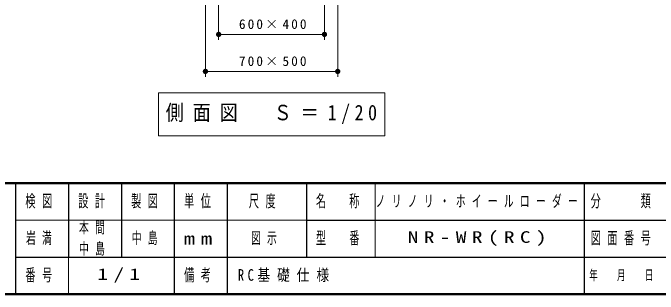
# Model space of a CAD drawing. Units: millimetres on the paper. Extents: x -365 to 0, y 0 to 257.
# Drawn here: x -238 to -116.1, y 0 to 53.2 of the extents above; entities that cross this region are included whole.
import ezdxf

# ---------------------------------------------------------------- set-up
doc = ezdxf.new("R2010")
doc.units = ezdxf.units.MM
doc.layers.add('LY_1', color=7, linetype='Continuous', lineweight=13)
doc.styles.add('ＭＳ ゴシック', font='')
doc.styles.get('ＭＳ ゴシック').set_extended_font_data('MS Gothic')

# ---------------------------------------------------------------- blocks, each defined once
blk = doc.blocks.new('filled_dot')
at = {"color": 0, "linetype": 'Continuous', "lineweight": -2, "const_width": 1.25}
blk.add_lwpolyline([(-0.625, 0, 1), (0.625, 0, 1)], format="xyb", close=True, dxfattribs=at)

msp = doc.modelspace()

# ---------------------------------------------------------------- linework, layer by layer
at = {"layer": 'LY_1'}
for p, q in [((-199.11, 67.107), (-199.11, 48.126)), ((-179.11, 67.107), (-179.11, 48.126)), ((-201.61, 62.126), (-201.61, 41.126)), ((-176.61, 62.126), (-176.61, 41.126)), ((-179.11, 49.126), (-199.11, 49.126)), ((-176.61, 42.126), (-201.61, 42.126)), ((-210.51, 38.054), (-210.51, 29.921)), ((-167.71, 38.054), (-210.51, 38.054)), ((-167.71, 29.921), (-167.71, 38.054)), ((-210.51, 29.921), (-167.71, 29.921)), ((-169.5, 21), (-169.5, 7)), ((-237.5, 14), (-182.5, 14)), ((-227.5, 7), (-227.5, 0))]:
    msp.add_line(p, q, dxfattribs=at)
at = {"layer": 'LY_1', "lineweight": 50}
for p, q in [((-365, 21), (0, 21)), ((-365, 0), (0, 0))]:
    msp.add_line(p, q, dxfattribs=at)
at = {"layer": 'LY_1', "lineweight": 25}
for p, q in [((-237.5, 21), (-237.5, 0)), ((-227.5, 21), (-227.5, 7)), ((-217.5, 21), (-217.5, 7)), ((-207.5, 21), (-207.5, 0)), ((-197.5, 21), (-197.5, 7)), ((-182.5, 21), (-182.5, 7)), ((-130, 21), (-130, 0)), ((-182.5, 14), (-70, 14)), ((-237.5, 7), (0, 7)), ((-197.5, 7), (-197.5, 0))]:
    msp.add_line(p, q, dxfattribs=at)

# ---------------------------------------------------------------- block references
at = {"layer": 'LY_1', "xscale": 0.4, "yscale": 0.4}
for p in [(-199.11, 49.126), (-201.61, 42.126)]:
    msp.add_blockref('filled_dot', p, dxfattribs=at)
at = {"layer": 'LY_1', "xscale": 0.4, "yscale": 0.4, "rotation": 180}
for p in [(-179.11, 49.126), (-176.61, 42.126)]:
    msp.add_blockref('filled_dot', p, dxfattribs=at)

# ---------------------------------------------------------------- texts
at = {"layer": 'LY_1', "style": 'ＭＳ ゴシック'}
for s, insert, char_height, attachment_point in [('\\T1.32;600×400', (-188.69, 50.126), 1.833, 8), ('\\T1.32;700×500', (-188.69, 43.126), 1.833, 8), ('\\T1.5;\\W0.85;側面図\u3000Ｓ＝1/20', (-209.11, 33.988), 2.933, 4), ('\\T1.64;\\W0.6;検図', (-232.5, 17.5), 2.346, 5), ('\\T1.64;\\W0.6;設計', (-222.5, 17.5), 2.346, 5), ('\\T1.64;\\W0.6;製図', (-212.5, 17.5), 2.346, 5), ('\\T1.64;\\W0.6;単位', (-202.5, 17.5), 2.346, 5), ('\\T1.64;\\W0.6;尺度', (-190.25, 17.5), 2.346, 5), ('\\T1.64;\\W0.6;名\u3000称', (-176, 17.5), 2.346, 5), ('\\T1.64;\\W0.6;ノリノリ・ホイールローダー', (-149.75, 17.5), 2.199, 5), ('\\T1.64;\\W0.6;分\u3000\u3000類', (-122.5, 17.5), 2.346, 5), ('\\T1.64;\\W0.6;本間', (-225.5, 12.5), 2.199, 4), ('\\T1.64;\\W0.6;岩満', (-232.5, 10.5), 2.199, 5), ('\\T1.64;\\W0.6;中島', (-212.5, 10.5), 2.199, 5), ('\\T1.5;\\W1.35;mm', (-202.5, 10.5), 2.346, 5), ('\\T1.64;\\W0.6;図示', (-193, 10.5), 2.199, 4), ('\\T1.64;\\W0.6;型\u3000番', (-176, 10.5), 2.346, 5), ('\\T1.5;\\W1.35;NR-WR(RC)', (-149.75, 10.5), 2.199, 5), ('\\T1.64;\\W0.6;図面番号', (-122.5, 10.5), 2.346, 5), ('\\T1.64;\\W0.6;中島', (-225.5, 8.5), 2.199, 4), ('\\T1.64;\\W0.6;番号', (-232.5, 3.5), 2.346, 5), ('\\T1.5;\\W1.35;1/1', (-217.5, 3.5), 2.199, 5), ('\\T1.64;\\W0.6;備考', (-202.5, 3.5), 2.346, 5), ('\\T1.55;\\W0.8;RC基礎仕様', (-195.5, 3.5), 2.199, 4), ('\\T1.64;\\W0.6;年\u3000月\u3000日', (-122.5, 3.5), 1.906, 5)]:
    msp.add_mtext(s, dxfattribs=dict(at, insert=insert, char_height=char_height, attachment_point=attachment_point))

doc.saveas('drawing.dxf')
